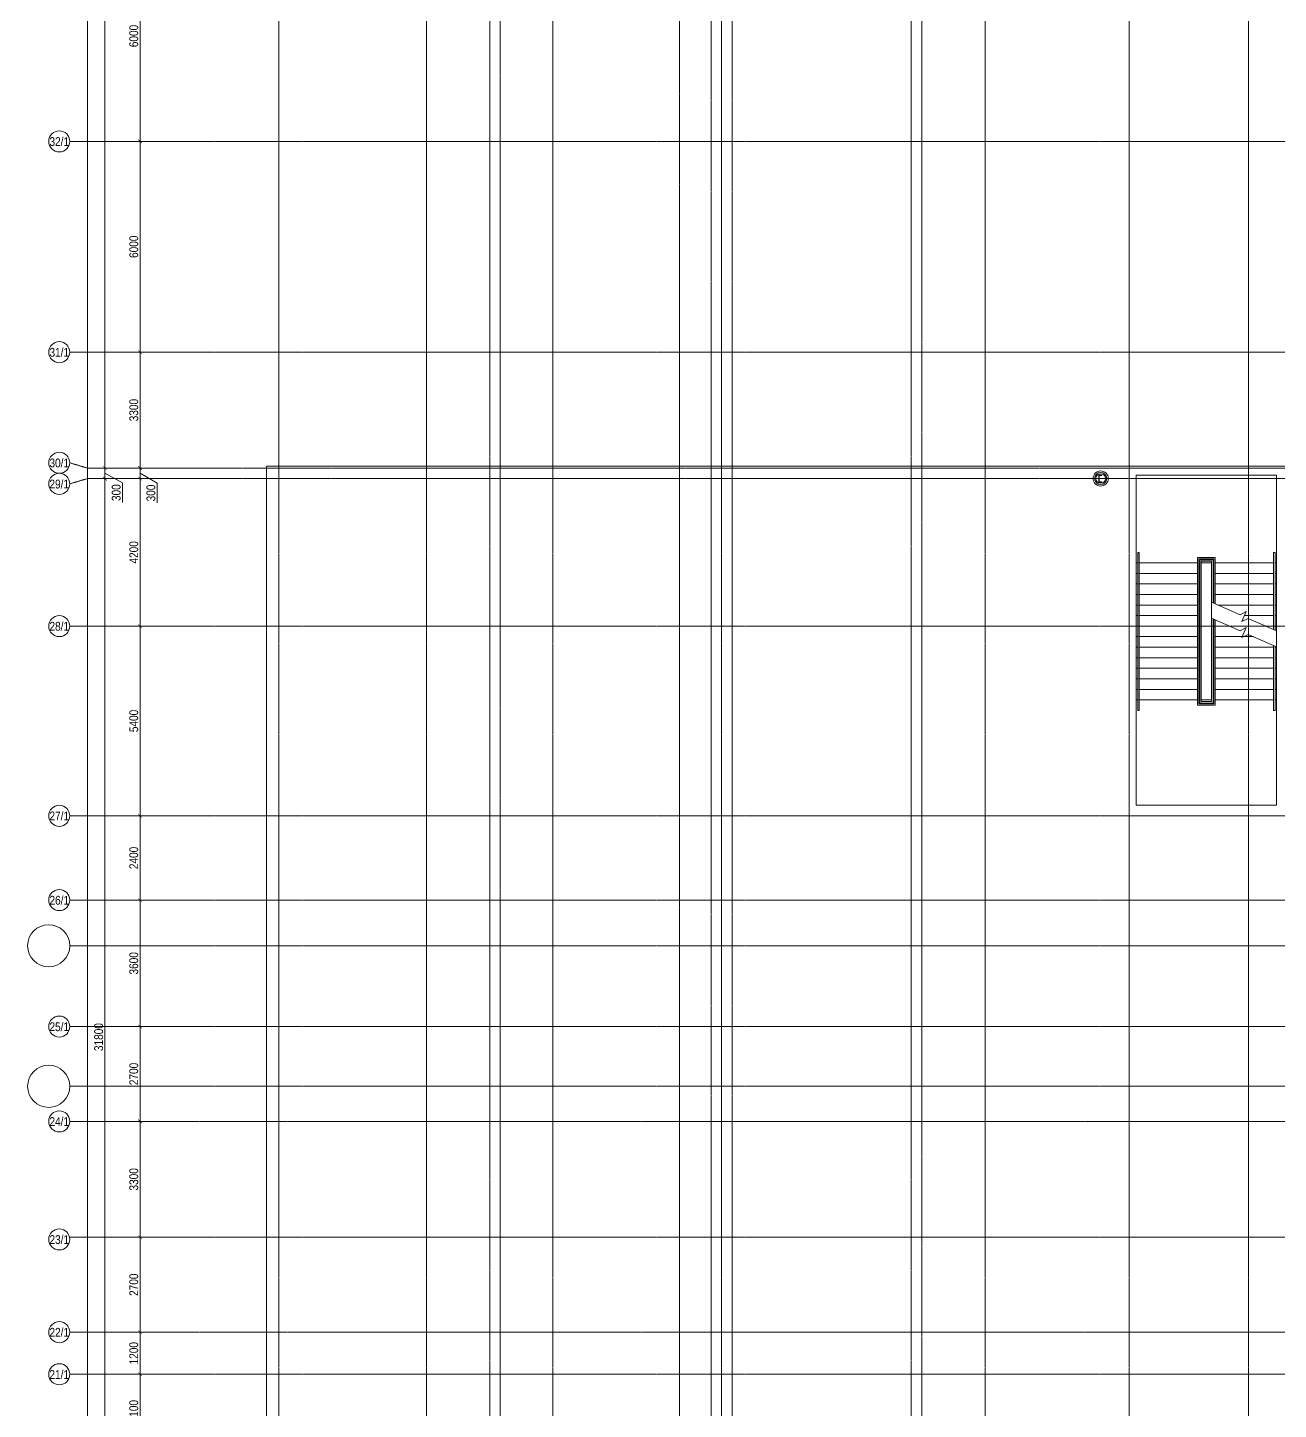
# Model space of a CAD drawing. Header units: millimetres. Extents: x -65509 to 912790, y 446 to 713294.
# Drawn here: x 102168 to 137773, y 631762 to 671100 of the extents above; entities that cross this region are included whole.
import ezdxf
from ezdxf.enums import TextEntityAlignment as Align

# ---------------------------------------------------------------- set-up
doc = ezdxf.new("R2010")
doc.units = ezdxf.units.MM
doc.linetypes.add('CENTER2', pattern=[28.575, 19.05, -3.175, 3.175, -3.175])
doc.linetypes.add('DASHED', pattern=[19.05, 12.7, -6.35])
doc.layers.get('Defpoints').update_dxf_attribs({"color": 250})
doc.layers.add('АР_Делит', color=250, linetype='Continuous', lineweight=0, plot=False)
for name, color, linetype, lineweight in [('АР_Ф_ЛК', 250, 'Continuous', 5), ('КМ_Фахверки', 250, 'Continuous', 25), ('РД_Оси_100', 250, 'Continuous', 0), ('РД_Оси_размер', 250, 'Continuous', 0)]:
    doc.layers.add(name, color=color, linetype=linetype, lineweight=lineweight)
doc.styles.add('style1', font='ARIALN.TTF')
doc.styles.add('ккк', font='isocpeur.ttf', dxfattribs={"width": 0.85, "oblique": 15})
doc.dimstyles.new('Dim100_ареал', dxfattribs={"dimscale": 100, "dimtxt": 2.5, "dimasz": 1, "dimexe": 1, "dimexo": 1, "dimgap": 0.5, "dimtad": 1, "dimzin": 12, "dimdsep": 46, "dimtxsty": 'style1', "dimblk": 'ARCHTICK', "dimcen": 1, "dimdle": 1, "dimclrd": 256, "dimclre": 256, "dimaunit": 1, "dimadec": 0, "dimazin": 3, "dimtfac": 1, "dimtmove": 1, "dimatfit": 3, "dimldrblk": 'OPEN30', "dimfxl": 4, "dimfxlon": 1, "dimtolj": 1, "dimtzin": 0, "dimlwd": 9, "dimlwe": 9, "dimarcsym": 0})

# ---------------------------------------------------------------- blocks, each defined once
blk = doc.blocks.new('A-iden')
at = {"linetype": 'Continuous', "lineweight": 5}
blk.add_circle((0, -4), 3, dxfattribs=at)
at = {"color": 0, "linetype": 'Continuous', "lineweight": 20, "style": 'ккк', "width": 0.85}
blk.add_attdef('ID', text='', height=8, dxfattribs=at).set_placement((0.31, -3.85), align=Align.MIDDLE_CENTER)
blk = doc.blocks.new('_ArchTick')
at = {"color": 0, "linetype": 'ByBlock', "const_width": 0.15}
blk.add_lwpolyline([(-0.5, -0.5), (0.5, 0.5)], dxfattribs=at)
blk = doc.blocks.new('*D245')
at = {"layer": 'Defpoints', "color": 0, "transparency": 16777216}
for p in [(-5455, 134700), (-2955, 134700), (-2955, 0)]:
    blk.add_point(p, dxfattribs=at)
at = {"layer": 'РД_Оси_размер', "color": 0, "lineweight": 5, "transparency": 16777216}
for p, q in [((-5255, 134700), (-5555, 134700)), ((-5455, -100), (-5455, 134800)), ((-5255, 0), (-5555, 0))]:
    blk.add_line(p, q, dxfattribs=at)
at = {"layer": 'РД_Оси_размер', "color": 0, "lineweight": 5, "transparency": 16777216, "xscale": 100, "yscale": 100, "zscale": 100}
for p, rotation in [((-5455, 134700), 90), ((-5455, 0), 270)]:
    blk.add_blockref('_ArchTick', p, dxfattribs=dict(at, rotation=rotation))
at = {"layer": 'РД_Оси_размер', "color": 0, "transparency": 16777216, "insert": (-5633, 67350), "char_height": 250, "attachment_point": 5, "rotation": 90, "style": 'style1'}
blk.add_mtext('\\A1;134700', dxfattribs=at)
blk = doc.blocks.new('_Open30')
at = {"color": 0, "linetype": 'ByBlock', "lineweight": -2}
for p, q in [((-1, 0.27), (0, 0)), ((0, 0), (-1, -0.27)), ((0, 0), (-1, 0))]:
    blk.add_line(p, q, dxfattribs=at)
blk = doc.blocks.new('*D263')
at = {"layer": 'Defpoints', "color": 0, "transparency": 16777216}
for p in [(-3955, 75000), (-2955, 75000), (-2955, 72900)]:
    blk.add_point(p, dxfattribs=at)
at = {"layer": 'РД_Оси_размер', "color": 0, "lineweight": 5, "transparency": 16777216}
for p, q in [((-3755, 75000), (-4055, 75000)), ((-3955, 72800), (-3955, 75100)), ((-3755, 72900), (-4055, 72900))]:
    blk.add_line(p, q, dxfattribs=at)
at = {"layer": 'РД_Оси_размер', "color": 0, "lineweight": 5, "transparency": 16777216, "xscale": 100, "yscale": 100, "zscale": 100}
for p, rotation in [((-3955, 75000), 90), ((-3955, 72900), 270)]:
    blk.add_blockref('_ArchTick', p, dxfattribs=dict(at, rotation=rotation))
at = {"layer": 'РД_Оси_размер', "color": 0, "transparency": 16777216, "insert": (-4133, 73950), "char_height": 250, "attachment_point": 5, "rotation": 90, "style": 'style1'}
blk.add_mtext('\\A1;2100', dxfattribs=at)
blk = doc.blocks.new('*D264')
at = {"layer": 'Defpoints', "color": 0, "transparency": 16777216}
for p in [(-3955, 76200), (-2955, 76200), (-2955, 75000)]:
    blk.add_point(p, dxfattribs=at)
at = {"layer": 'РД_Оси_размер', "color": 0, "lineweight": 5, "transparency": 16777216}
for p, q in [((-3755, 76200), (-4055, 76200)), ((-3955, 74900), (-3955, 76300)), ((-3755, 75000), (-4055, 75000))]:
    blk.add_line(p, q, dxfattribs=at)
at = {"layer": 'РД_Оси_размер', "color": 0, "lineweight": 5, "transparency": 16777216, "xscale": 100, "yscale": 100, "zscale": 100}
for p, rotation in [((-3955, 76200), 90), ((-3955, 75000), 270)]:
    blk.add_blockref('_ArchTick', p, dxfattribs=dict(at, rotation=rotation))
at = {"layer": 'РД_Оси_размер', "color": 0, "transparency": 16777216, "insert": (-4133, 75600), "char_height": 250, "attachment_point": 5, "rotation": 90, "style": 'style1'}
blk.add_mtext('\\A1;1200', dxfattribs=at)
blk = doc.blocks.new('*D265')
at = {"layer": 'Defpoints', "color": 0, "transparency": 16777216}
for p in [(-3955, 78900), (-2955, 78900), (-2955, 76200)]:
    blk.add_point(p, dxfattribs=at)
at = {"layer": 'РД_Оси_размер', "color": 0, "lineweight": 5, "transparency": 16777216}
for p, q in [((-3755, 78900), (-4055, 78900)), ((-3955, 76100), (-3955, 79000)), ((-3755, 76200), (-4055, 76200))]:
    blk.add_line(p, q, dxfattribs=at)
at = {"layer": 'РД_Оси_размер', "color": 0, "lineweight": 5, "transparency": 16777216, "xscale": 100, "yscale": 100, "zscale": 100}
for p, rotation in [((-3955, 78900), 90), ((-3955, 76200), 270)]:
    blk.add_blockref('_ArchTick', p, dxfattribs=dict(at, rotation=rotation))
at = {"layer": 'РД_Оси_размер', "color": 0, "transparency": 16777216, "insert": (-4133, 77550), "char_height": 250, "attachment_point": 5, "rotation": 90, "style": 'style1'}
blk.add_mtext('\\A1;2700', dxfattribs=at)
blk = doc.blocks.new('*D266')
at = {"layer": 'Defpoints', "color": 0, "transparency": 16777216}
for p in [(-3955, 82200), (-2955, 82200), (-2955, 78900)]:
    blk.add_point(p, dxfattribs=at)
at = {"layer": 'РД_Оси_размер', "color": 0, "lineweight": 5, "transparency": 16777216}
for p, q in [((-3955, 78800), (-3955, 82300)), ((-3755, 82200), (-4055, 82200)), ((-3755, 78900), (-4055, 78900))]:
    blk.add_line(p, q, dxfattribs=at)
at = {"layer": 'РД_Оси_размер', "color": 0, "lineweight": 5, "transparency": 16777216, "xscale": 100, "yscale": 100, "zscale": 100}
for p, rotation in [((-3955, 82200), 90), ((-3955, 78900), 270)]:
    blk.add_blockref('_ArchTick', p, dxfattribs=dict(at, rotation=rotation))
at = {"layer": 'РД_Оси_размер', "color": 0, "transparency": 16777216, "insert": (-4133, 80550), "char_height": 250, "attachment_point": 5, "rotation": 90, "style": 'style1'}
blk.add_mtext('\\A1;3300', dxfattribs=at)
blk = doc.blocks.new('*D267')
at = {"layer": 'Defpoints', "color": 0, "transparency": 16777216}
for p in [(-3955, 84900), (-2955, 84900), (-2955, 82200)]:
    blk.add_point(p, dxfattribs=at)
at = {"layer": 'РД_Оси_размер', "color": 0, "lineweight": 5, "transparency": 16777216}
for p, q in [((-3955, 82100), (-3955, 85000)), ((-3755, 84900), (-4055, 84900)), ((-3755, 82200), (-4055, 82200))]:
    blk.add_line(p, q, dxfattribs=at)
at = {"layer": 'РД_Оси_размер', "color": 0, "lineweight": 5, "transparency": 16777216, "xscale": 100, "yscale": 100, "zscale": 100}
for p, rotation in [((-3955, 84900), 90), ((-3955, 82200), 270)]:
    blk.add_blockref('_ArchTick', p, dxfattribs=dict(at, rotation=rotation))
at = {"layer": 'РД_Оси_размер', "color": 0, "transparency": 16777216, "insert": (-4133, 83550), "char_height": 250, "attachment_point": 5, "rotation": 90, "style": 'style1'}
blk.add_mtext('\\A1;2700', dxfattribs=at)
blk = doc.blocks.new('*D268')
at = {"layer": 'Defpoints', "color": 0, "transparency": 16777216}
for p in [(-3955, 88500), (-2955, 88500), (-2955, 84900)]:
    blk.add_point(p, dxfattribs=at)
at = {"layer": 'РД_Оси_размер', "color": 0, "lineweight": 5, "transparency": 16777216}
for p, q in [((-3955, 84800), (-3955, 88600)), ((-3755, 88500), (-4055, 88500)), ((-3755, 84900), (-4055, 84900))]:
    blk.add_line(p, q, dxfattribs=at)
at = {"layer": 'РД_Оси_размер', "color": 0, "lineweight": 5, "transparency": 16777216, "xscale": 100, "yscale": 100, "zscale": 100}
for p, rotation in [((-3955, 88500), 90), ((-3955, 84900), 270)]:
    blk.add_blockref('_ArchTick', p, dxfattribs=dict(at, rotation=rotation))
at = {"layer": 'РД_Оси_размер', "color": 0, "transparency": 16777216, "insert": (-4133, 86700), "char_height": 250, "attachment_point": 5, "rotation": 90, "style": 'style1'}
blk.add_mtext('\\A1;3600', dxfattribs=at)
blk = doc.blocks.new('*D269')
at = {"layer": 'Defpoints', "color": 0, "transparency": 16777216}
for p in [(-3955, 90900), (-2955, 90900), (-2955, 88500)]:
    blk.add_point(p, dxfattribs=at)
at = {"layer": 'РД_Оси_размер', "color": 0, "lineweight": 5, "transparency": 16777216}
for p, q in [((-3755, 90900), (-4055, 90900)), ((-3955, 88400), (-3955, 91000)), ((-3755, 88500), (-4055, 88500))]:
    blk.add_line(p, q, dxfattribs=at)
at = {"layer": 'РД_Оси_размер', "color": 0, "lineweight": 5, "transparency": 16777216, "xscale": 100, "yscale": 100, "zscale": 100}
for p, rotation in [((-3955, 90900), 90), ((-3955, 88500), 270)]:
    blk.add_blockref('_ArchTick', p, dxfattribs=dict(at, rotation=rotation))
at = {"layer": 'РД_Оси_размер', "color": 0, "transparency": 16777216, "insert": (-4133, 89700), "char_height": 250, "attachment_point": 5, "rotation": 90, "style": 'style1'}
blk.add_mtext('\\A1;2400', dxfattribs=at)
blk = doc.blocks.new('*D270')
at = {"layer": 'Defpoints', "color": 0, "transparency": 16777216}
for p in [(-3955, 96300), (-2955, 96300), (-2955, 90900)]:
    blk.add_point(p, dxfattribs=at)
at = {"layer": 'РД_Оси_размер', "color": 0, "lineweight": 5, "transparency": 16777216}
for p, q in [((-3955, 90800), (-3955, 96400)), ((-3755, 96300), (-4055, 96300)), ((-3755, 90900), (-4055, 90900))]:
    blk.add_line(p, q, dxfattribs=at)
at = {"layer": 'РД_Оси_размер', "color": 0, "lineweight": 5, "transparency": 16777216, "xscale": 100, "yscale": 100, "zscale": 100}
for p, rotation in [((-3955, 96300), 90), ((-3955, 90900), 270)]:
    blk.add_blockref('_ArchTick', p, dxfattribs=dict(at, rotation=rotation))
at = {"layer": 'РД_Оси_размер', "color": 0, "transparency": 16777216, "insert": (-4133, 93600), "char_height": 250, "attachment_point": 5, "rotation": 90, "style": 'style1'}
blk.add_mtext('\\A1;5400', dxfattribs=at)
blk = doc.blocks.new('*D271')
at = {"layer": 'Defpoints', "color": 0, "transparency": 16777216}
for p in [(-3955, 100500), (-2955, 100500), (-2955, 96300)]:
    blk.add_point(p, dxfattribs=at)
at = {"layer": 'РД_Оси_размер', "color": 0, "lineweight": 5, "transparency": 16777216}
for p, q in [((-3755, 100500), (-4055, 100500)), ((-3955, 96200), (-3955, 100600)), ((-3755, 96300), (-4055, 96300))]:
    blk.add_line(p, q, dxfattribs=at)
at = {"layer": 'РД_Оси_размер', "color": 0, "lineweight": 5, "transparency": 16777216, "xscale": 100, "yscale": 100, "zscale": 100}
for p, rotation in [((-3955, 100500), 90), ((-3955, 96300), 270)]:
    blk.add_blockref('_ArchTick', p, dxfattribs=dict(at, rotation=rotation))
at = {"layer": 'РД_Оси_размер', "color": 0, "transparency": 16777216, "insert": (-4133, 98400), "char_height": 250, "attachment_point": 5, "rotation": 90, "style": 'style1'}
blk.add_mtext('\\A1;4200', dxfattribs=at)
blk = doc.blocks.new('*D272')
at = {"layer": 'Defpoints', "color": 0, "transparency": 16777216}
for p in [(-3955, 100800), (-2955, 100800), (-2955, 100500)]:
    blk.add_point(p, dxfattribs=at)
at = {"layer": 'РД_Оси_размер', "color": 0, "lineweight": 5, "transparency": 16777216}
for p, q in [((-3755, 100800), (-4055, 100800)), ((-3955, 100400), (-3955, 100900)), ((-3755, 100500), (-4055, 100500)), ((-3955, 100650), (-3467, 100366)), ((-3467, 100366), (-3467, 99814))]:
    blk.add_line(p, q, dxfattribs=at)
at = {"layer": 'РД_Оси_размер', "color": 0, "lineweight": 5, "transparency": 16777216, "xscale": 100, "yscale": 100, "zscale": 100}
for p, rotation in [((-3955, 100800), 90), ((-3955, 100500), 270)]:
    blk.add_blockref('_ArchTick', p, dxfattribs=dict(at, rotation=rotation))
at = {"layer": 'РД_Оси_размер', "color": 0, "transparency": 16777216, "insert": (-3645, 100090), "char_height": 250, "attachment_point": 5, "rotation": 90, "style": 'style1'}
blk.add_mtext('\\A1;300', dxfattribs=at)
blk = doc.blocks.new('*D273')
at = {"layer": 'Defpoints', "color": 0, "transparency": 16777216}
for p in [(-3955, 104100), (-2955, 104100), (-2955, 100800)]:
    blk.add_point(p, dxfattribs=at)
at = {"layer": 'РД_Оси_размер', "color": 0, "lineweight": 5, "transparency": 16777216}
for p, q in [((-3755, 104100), (-4055, 104100)), ((-3955, 100700), (-3955, 104200)), ((-3755, 100800), (-4055, 100800))]:
    blk.add_line(p, q, dxfattribs=at)
at = {"layer": 'РД_Оси_размер', "color": 0, "lineweight": 5, "transparency": 16777216, "xscale": 100, "yscale": 100, "zscale": 100}
for p, rotation in [((-3955, 104100), 90), ((-3955, 100800), 270)]:
    blk.add_blockref('_ArchTick', p, dxfattribs=dict(at, rotation=rotation))
at = {"layer": 'РД_Оси_размер', "color": 0, "transparency": 16777216, "insert": (-4133, 102450), "char_height": 250, "attachment_point": 5, "rotation": 90, "style": 'style1'}
blk.add_mtext('\\A1;3300', dxfattribs=at)
blk = doc.blocks.new('*D274')
at = {"layer": 'Defpoints', "color": 0, "transparency": 16777216}
for p in [(-3955, 110100), (-2955, 110100), (-2955, 104100)]:
    blk.add_point(p, dxfattribs=at)
at = {"layer": 'РД_Оси_размер', "color": 0, "lineweight": 5, "transparency": 16777216}
for p, q in [((-3955, 104000), (-3955, 110200)), ((-3755, 110100), (-4055, 110100)), ((-3755, 104100), (-4055, 104100))]:
    blk.add_line(p, q, dxfattribs=at)
at = {"layer": 'РД_Оси_размер', "color": 0, "lineweight": 5, "transparency": 16777216, "xscale": 100, "yscale": 100, "zscale": 100}
for p, rotation in [((-3955, 110100), 90), ((-3955, 104100), 270)]:
    blk.add_blockref('_ArchTick', p, dxfattribs=dict(at, rotation=rotation))
at = {"layer": 'РД_Оси_размер', "color": 0, "transparency": 16777216, "insert": (-4133, 107100), "char_height": 250, "attachment_point": 5, "rotation": 90, "style": 'style1'}
blk.add_mtext('\\A1;6000', dxfattribs=at)
blk = doc.blocks.new('*D275')
at = {"layer": 'Defpoints', "color": 0, "transparency": 16777216}
for p in [(-3955, 116100), (-2955, 116100), (-2955, 110100)]:
    blk.add_point(p, dxfattribs=at)
at = {"layer": 'РД_Оси_размер', "color": 0, "lineweight": 5, "transparency": 16777216}
for p, q in [((-3755, 116100), (-4055, 116100)), ((-3955, 110000), (-3955, 116200)), ((-3755, 110100), (-4055, 110100))]:
    blk.add_line(p, q, dxfattribs=at)
at = {"layer": 'РД_Оси_размер', "color": 0, "lineweight": 5, "transparency": 16777216, "xscale": 100, "yscale": 100, "zscale": 100}
for p, rotation in [((-3955, 116100), 90), ((-3955, 110100), 270)]:
    blk.add_blockref('_ArchTick', p, dxfattribs=dict(at, rotation=rotation))
at = {"layer": 'РД_Оси_размер', "color": 0, "transparency": 16777216, "insert": (-4133, 113100), "char_height": 250, "attachment_point": 5, "rotation": 90, "style": 'style1'}
blk.add_mtext('\\A1;6000', dxfattribs=at)
blk = doc.blocks.new('*D238')
at = {"layer": 'Defpoints', "color": 0, "transparency": 16777216}
for p in [(-4955, 100500), (-2955, 100500), (-2955, 68700)]:
    blk.add_point(p, dxfattribs=at)
at = {"layer": 'РД_Оси_размер', "color": 0, "lineweight": 5, "transparency": 16777216}
for p, q in [((-4755, 100500), (-5055, 100500)), ((-4955, 68600), (-4955, 100600)), ((-4755, 68700), (-5055, 68700))]:
    blk.add_line(p, q, dxfattribs=at)
at = {"layer": 'РД_Оси_размер', "color": 0, "lineweight": 5, "transparency": 16777216, "xscale": 100, "yscale": 100, "zscale": 100}
for p, rotation in [((-4955, 100500), 90), ((-4955, 68700), 270)]:
    blk.add_blockref('_ArchTick', p, dxfattribs=dict(at, rotation=rotation))
at = {"layer": 'РД_Оси_размер', "color": 0, "transparency": 16777216, "insert": (-5133, 84600), "char_height": 250, "attachment_point": 5, "rotation": 90, "style": 'style1'}
blk.add_mtext('\\A1;31800', dxfattribs=at)
blk = doc.blocks.new('*D239')
at = {"layer": 'Defpoints', "color": 0, "transparency": 16777216}
for p in [(-4955, 100800), (-2955, 100800), (-2955, 100500)]:
    blk.add_point(p, dxfattribs=at)
at = {"layer": 'РД_Оси_размер', "color": 0, "lineweight": 5, "transparency": 16777216}
for p, q in [((-4755, 100800), (-5055, 100800)), ((-4955, 100400), (-4955, 100900)), ((-4755, 100500), (-5055, 100500)), ((-4955, 100650), (-4455, 100376)), ((-4455, 100376), (-4455, 99823))]:
    blk.add_line(p, q, dxfattribs=at)
at = {"layer": 'РД_Оси_размер', "color": 0, "lineweight": 5, "transparency": 16777216, "xscale": 100, "yscale": 100, "zscale": 100}
for p, rotation in [((-4955, 100800), 90), ((-4955, 100500), 270)]:
    blk.add_blockref('_ArchTick', p, dxfattribs=dict(at, rotation=rotation))
at = {"layer": 'РД_Оси_размер', "color": 0, "transparency": 16777216, "insert": (-4633, 100100), "char_height": 250, "attachment_point": 5, "rotation": 90, "style": 'style1'}
blk.add_mtext('\\A1;300', dxfattribs=at)
blk = doc.blocks.new('*D240')
at = {"layer": 'Defpoints', "color": 0, "transparency": 16777216}
for p in [(-4955, 134700), (-2955, 134700), (-2955, 100800)]:
    blk.add_point(p, dxfattribs=at)
at = {"layer": 'РД_Оси_размер', "color": 0, "lineweight": 5, "transparency": 16777216}
for p, q in [((-4755, 134700), (-5055, 134700)), ((-4955, 100700), (-4955, 134800)), ((-4755, 100800), (-5055, 100800))]:
    blk.add_line(p, q, dxfattribs=at)
at = {"layer": 'РД_Оси_размер', "color": 0, "lineweight": 5, "transparency": 16777216, "xscale": 100, "yscale": 100, "zscale": 100}
for p, rotation in [((-4955, 134700), 90), ((-4955, 100800), 270)]:
    blk.add_blockref('_ArchTick', p, dxfattribs=dict(at, rotation=rotation))
at = {"layer": 'РД_Оси_размер', "color": 0, "transparency": 16777216, "insert": (-5133, 117750), "char_height": 250, "attachment_point": 5, "rotation": 90, "style": 'style1'}
blk.add_mtext('\\A1;33900', dxfattribs=at)
blk = doc.blocks.new('ЛК_4000х9400')
for points in [[(6500, 3915), (2300, 3915), (2300, 3955), (6800, 3955), (6800, 3915), (6500, 3915)], [(4129, 45), (2300, 45), (2300, 85), (4146, 85)], [(4601, 85), (6800, 85), (6800, 45), (4583, 45)]]:
    blk.add_lwpolyline(points)
at = {"layer": 'АР_Делит'}
blk.add_lwpolyline([(-400, 4000), (9000, 4000), (9000, 0), (-400, 0)], close=True, dxfattribs=at)
at = {"layer": 'АР_Ф_ЛК'}
for p, q in [((2600, 4000), (2600, 3955)), ((2900, 4000), (2900, 3955)), ((3200, 4000), (3200, 3955)), ((3500, 4000), (3500, 3955)), ((3800, 4000), (3800, 3955)), ((4100, 4000), (4100, 3955)), ((4400, 4000), (4400, 3955)), ((4700, 4000), (4700, 3955)), ((5000, 4000), (5000, 3955)), ((5300, 4000), (5300, 3955)), ((5600, 4000), (5600, 3955)), ((5900, 4000), (5900, 3955)), ((6200, 4000), (6200, 3955)), ((6500, 4000), (6500, 3955)), ((2600, 3915), (2600, 2255)), ((2900, 3915), (2900, 2255)), ((3200, 3915), (3200, 2255)), ((3500, 3915), (3500, 2255)), ((3800, 3915), (3800, 2255)), ((4100, 3915), (4100, 2255)), ((4400, 3915), (4400, 2255)), ((4700, 3915), (4700, 2255)), ((5000, 3915), (5000, 2255)), ((5300, 3915), (5300, 2255)), ((5600, 3915), (5600, 2255)), ((5900, 3915), (5900, 2255)), ((6200, 3915), (6200, 2255)), ((6500, 3915), (6500, 2255)), ((2600, 2215), (2600, 2190)), ((2600, 2150), (2600, 1850)), ((2900, 2215), (2900, 2190)), ((3200, 2215), (3200, 2190)), ((3500, 2215), (3500, 2190)), ((3800, 2215), (3800, 2190)), ((4100, 2215), (4100, 2190)), ((4400, 2215), (4400, 2190)), ((4700, 2215), (4700, 2190)), ((5000, 2215), (5000, 2190)), ((5300, 2215), (5300, 2190)), ((5600, 2215), (5600, 2190)), ((5900, 2215), (5900, 2190)), ((6200, 2215), (6200, 2190)), ((6500, 2215), (6500, 2190)), ((6500, 2150), (6500, 1850)), ((2600, 1810), (2600, 1785)), ((2600, 1745), (2600, 85)), ((2900, 1810), (2900, 1785)), ((2900, 1745), (2900, 85)), ((3200, 1810), (3200, 1785)), ((3200, 1745), (3200, 85)), ((3500, 1810), (3500, 1785)), ((3500, 1745), (3500, 85)), ((3800, 1810), (3800, 1785)), ((3800, 1745), (3800, 85)), ((4100, 1810), (4100, 1785)), ((4100, 1745), (4100, 85)), ((4400, 1810), (4400, 1785)), ((4400, 1745), (4400, 661)), ((4700, 1810), (4700, 1785)), ((4700, 1745), (4700, 1341)), ((5300, 1671), (5300, 85)), ((5600, 1810), (5600, 1785)), ((5600, 1745), (5600, 85)), ((5900, 1810), (5900, 1785)), ((5900, 1745), (5900, 85)), ((6200, 1810), (6200, 1785)), ((6200, 1745), (6200, 85)), ((6500, 1810), (6500, 1785)), ((6500, 1745), (6500, 85)), ((5000, 912), (5000, 85)), ((2600, 45), (2600, 0)), ((2900, 45), (2900, 0)), ((3200, 45), (3200, 0)), ((3500, 45), (3500, 0)), ((3800, 45), (3800, 0)), ((4100, 45), (4100, 0)), ((4700, 309), (4700, 85)), ((4700, 45), (4700, 0)), ((5000, 45), (5000, 0)), ((5300, 45), (5300, 0)), ((5600, 45), (5600, 0)), ((5900, 45), (5900, 0)), ((6200, 45), (6200, 0)), ((6500, 45), (6500, 0))]:
    blk.add_line(p, q, dxfattribs=at)
for points in [[(6500, 3085, 0, 150, 0), (6034, 3085, 0, 0, 0), (2600, 3085, 0, 0, 0)], [(2600, 915, 0, 150, 0), (3066, 915, 0, 0, 0), (4400, 915, 0, 0, 0)], [(5122, 915, 0, 150, 0), (5588, 915, 0, 0, 0), (6500, 915, 0, 0, 0)]]:
    blk.add_lwpolyline(points, format="xyseb", dxfattribs=at)
for points in [[(4878, 1745), (2445, 1745), (2445, 2255), (6655, 2255), (6655, 1745), (5333, 1745)], [(4896, 1785), (2485, 1785), (2485, 2215), (6615, 2215), (6615, 1785), (5350, 1785)], [(4907, 1810), (2510, 1810), (2510, 2190), (6590, 2190), (6590, 1810), (5361, 1810)]]:
    blk.add_lwpolyline(points, dxfattribs=at)
for points in [[(2550, 2150), (6550, 2150), (6550, 1850), (2550, 1850)], [(2600, 2150), (6500, 2150), (6500, 1850), (2600, 1850)]]:
    blk.add_lwpolyline(points, close=True, dxfattribs=at)
at = {"layer": 'АР_Ф_ЛК', "lineweight": 0}
for points in [[(4924, 1850), (4567, 1039), (4659, 862), (4373, 988), (4466, 811), (4109, 0)], [(5379, 1850), (5022, 1039), (5114, 862), (4828, 988), (4921, 811), (4564, 0)]]:
    blk.add_lwpolyline(points, dxfattribs=at)
blk = doc.blocks.new('Ф_пеноблок 200')
at = {"layer": 'АР_Делит', "color": 1}
for radius in [216, 173, 136]:
    blk.add_circle((103, -42), radius, dxfattribs=at)
at = {"layer": 'КМ_Фахверки'}
blk.add_lwpolyline([(0, -75), (0, 0), (200, 0), (200, -75)], dxfattribs=at)
blk = doc.blocks.new('СОШ_2200_АР_ОСИ_М100_28.05.24')
at = {"layer": 'АР_Делит', "linetype": 'CENTER2'}
for p, q in [((-5954.958, 87200), (47367.08, 87200)), ((-5954.958, 83200), (47367.08, 83200))]:
    blk.add_line(p, q, dxfattribs=at)
at = {"layer": 'АР_Делит', "color": 5, "linetype": 'DASHED'}
blk.add_lwpolyline([(-355, 13145), (-355, 100855), (37145, 100855), (37145, 129155), (72745, 129155), (72745, 135155), (114955, 135155), (114955, -355)], dxfattribs=at)
at = {"layer": 'АР_Делит'}
for centre in [(-6554.958, 87200), (-6554.958, 83200)]:
    blk.add_circle(centre, 600, dxfattribs=at)
at = {"layer": 'РД_Оси_100', "linetype": 'CENTER2'}
for p, q in [((0, -6155), (0, 139938.679)), ((4200, -6155), (4200, 139938.679)), ((20100, -6155), (20100, 139938.679)), ((27600, -6155), (27600, 139938.679)), ((-5954.958, 110100), (119910, 110100)), ((-5954.958, 104100), (119910, 104100)), ((-5954.958, 96300), (119910, 96300)), ((-5954.958, 90900), (119910, 90900)), ((-5954.958, 88500), (119910, 88500)), ((-5954.958, 84900), (119910, 84900)), ((119910, 82200), (-5954.958, 82200)), ((-5954.958, 78900), (119910, 78900)), ((119910, 76200), (-5954.958, 76200)), ((-5954.958, 75000), (119910, 75000))]:
    blk.add_line(p, q, dxfattribs=at)
at = {"layer": 'РД_Оси_100', "color": 1, "linetype": 'CENTER2'}
blk.add_line((24200, -6155), (24200, 139938.679), dxfattribs=at)
at = {"layer": 'РД_Оси_100', "linetype": 'CENTER2'}
for points in [[(5849.555, 139938.679), (6000, 139538.679), (6000, -6194.559)], [(6300, -6195.83), (6300, 139538.679), (6450, 139938.679)], [(7800, -6155), (7800, 139938.679)], [(11400, 139938.679), (11400, -6155)], [(12000.12, -6155), (12300, -5755), (12300, 139538.679), (12000, 139938.679)], [(12600, -6155), (12600, 139938.679)], [(13200, -6155), (12900, -5755), (12900, 139538.679), (13220.167, 139939.357)], [(17850, 139938.679), (18000, 139538.679), (18000, -6194.092)], [(18300, -6196.31), (18300, 139538.679), (18450, 139938.679)], [(119910, 100950), (119410, 100800), (-5454.958, 100800), (-5954.958, 100950)], [(119910, 100350), (119410, 100500), (-5454.958, 100500), (-5954.958, 100350)]]:
    blk.add_lwpolyline(points, dxfattribs=at)
at = {"layer": 'РД_Оси_100', "color": 0}
ref = blk.add_blockref('A-iden', (-6254.958, 110500), dxfattribs=dict(at, xscale=100, yscale=100, zscale=100))
ref.add_attrib('ID', '32/1', dxfattribs={"layer": '0', "linetype": 'Continuous', "height": 250, "style": 'style1'}).set_placement((-6254.958, 110100), align=Align.MIDDLE)
ref = blk.add_blockref('A-iden', (-6254.958, 104500), dxfattribs=dict(at, xscale=100, yscale=100, zscale=100))
ref.add_attrib('ID', '31/1', dxfattribs={"layer": '0', "linetype": 'Continuous', "height": 250, "style": 'style1'}).set_placement((-6254.958, 104100), align=Align.MIDDLE)
ref = blk.add_blockref('A-iden', (-6254.958, 101350), dxfattribs=dict(at, xscale=100, yscale=100, zscale=100))
ref.add_attrib('ID', '30/1', dxfattribs={"layer": '0', "linetype": 'Continuous', "height": 250, "style": 'style1'}).set_placement((-6254.958, 100950), align=Align.MIDDLE)
ref = blk.add_blockref('A-iden', (-6254.958, 100750), dxfattribs=dict(at, xscale=100, yscale=100, zscale=100))
ref.add_attrib('ID', '29/1', dxfattribs={"layer": '0', "linetype": 'Continuous', "height": 250, "style": 'style1'}).set_placement((-6254.958, 100350), align=Align.MIDDLE)
ref = blk.add_blockref('A-iden', (-6254.958, 96700), dxfattribs=dict(at, xscale=100, yscale=100, zscale=100))
ref.add_attrib('ID', '28/1', dxfattribs={"layer": '0', "linetype": 'Continuous', "height": 250, "style": 'style1'}).set_placement((-6254.958, 96300), align=Align.MIDDLE)
ref = blk.add_blockref('A-iden', (-6254.958, 91300), dxfattribs=dict(at, xscale=100, yscale=100, zscale=100))
ref.add_attrib('ID', '27/1', dxfattribs={"layer": '0', "linetype": 'Continuous', "height": 250, "style": 'style1'}).set_placement((-6254.958, 90900), align=Align.MIDDLE)
ref = blk.add_blockref('A-iden', (-6254.958, 88900), dxfattribs=dict(at, xscale=100, yscale=100, zscale=100))
ref.add_attrib('ID', '26/1', dxfattribs={"layer": '0', "linetype": 'Continuous', "height": 250, "style": 'style1'}).set_placement((-6254.958, 88500), align=Align.MIDDLE)
ref = blk.add_blockref('A-iden', (-6254.958, 85300), dxfattribs=dict(at, xscale=100, yscale=100, zscale=100))
ref.add_attrib('ID', '25/1', dxfattribs={"layer": '0', "linetype": 'Continuous', "height": 250, "style": 'style1'}).set_placement((-6254.958, 84900), align=Align.MIDDLE)
ref = blk.add_blockref('A-iden', (-6254.958, 82600), dxfattribs=dict(at, xscale=100, yscale=100, zscale=100))
ref.add_attrib('ID', '24/1', dxfattribs={"layer": '0', "linetype": 'Continuous', "height": 250, "style": 'style1'}).set_placement((-6254.958, 82200), align=Align.MIDDLE)
ref = blk.add_blockref('A-iden', (-6254.958, 79239.148), dxfattribs=dict(at, xscale=100, yscale=100, zscale=100))
ref.add_attrib('ID', '23/1', dxfattribs={"layer": '0', "linetype": 'Continuous', "height": 250, "style": 'style1'}).set_placement((-6254.958, 78839.148), align=Align.MIDDLE)
ref = blk.add_blockref('A-iden', (-6254.958, 76600), dxfattribs=dict(at, xscale=100, yscale=100, zscale=100))
ref.add_attrib('ID', '22/1', dxfattribs={"layer": '0', "linetype": 'Continuous', "height": 250, "style": 'style1'}).set_placement((-6254.958, 76200), align=Align.MIDDLE)
ref = blk.add_blockref('A-iden', (-6254.958, 75400), dxfattribs=dict(at, xscale=100, yscale=100, zscale=100))
ref.add_attrib('ID', '21/1', dxfattribs={"layer": '0', "linetype": 'Continuous', "height": 250, "style": 'style1'}).set_placement((-6254.958, 75000), align=Align.MIDDLE)
at = {"layer": 'РД_Оси_размер'}
for base, p1, p2, picture, middle in [((-5454.958, 134700), (-2954.958, 0), (-2954.958, 134700), '*D245', (-5632.601, 67350)), ((-4954.958, 134700), (-2954.958, 100800), (-2954.958, 134700), '*D240', (-5132.601, 117750)), ((-3954.958, 116100), (-2954.958, 110100), (-2954.958, 116100), '*D275', (-4132.601, 113100)), ((-3954.958, 110100), (-2954.958, 104100), (-2954.958, 110100), '*D274', (-4132.601, 107100)), ((-3954.958, 104100), (-2954.958, 100800), (-2954.958, 104100), '*D273', (-4132.601, 102450)), ((-4954.958, 100500), (-2954.958, 68700), (-2954.958, 100500), '*D238', (-5132.601, 84600)), ((-3954.958, 100500), (-2954.958, 96300), (-2954.958, 100500), '*D271', (-4132.601, 98400)), ((-3954.958, 96300), (-2954.958, 90900), (-2954.958, 96300), '*D270', (-4132.601, 93600)), ((-3954.958, 90900), (-2954.958, 88500), (-2954.958, 90900), '*D269', (-4132.601, 89700)), ((-3954.958, 88500), (-2954.958, 84900), (-2954.958, 88500), '*D268', (-4132.601, 86700)), ((-3954.958, 84900), (-2954.958, 82200), (-2954.958, 84900), '*D267', (-4132.601, 83550)), ((-3954.958, 82200), (-2954.958, 78900), (-2954.958, 82200), '*D266', (-4132.601, 80550)), ((-3954.958, 78900), (-2954.958, 76200), (-2954.958, 78900), '*D265', (-4132.601, 77550)), ((-3954.958, 76200), (-2954.958, 75000), (-2954.958, 76200), '*D264', (-4132.601, 75600)), ((-3954.958, 75000), (-2954.958, 72900), (-2954.958, 75000), '*D263', (-4132.601, 73950))]:
    dim = blk.add_linear_dim(base=base, p1=p1, p2=p2, angle=90, dimstyle='Dim100_ареал', dxfattribs=at)
    dim.commit()
    dim.dimension.update_dxf_attribs({"geometry": picture, "text_midpoint": middle})
for base, picture, middle in [((-4954.958, 100800), '*D239', (-4454.958, 100325.718)), ((-3954.958, 100800), '*D272', (-3467.196, 100316.233))]:
    dim = blk.add_linear_dim(base=base, p1=(-2954.958, 100500), p2=(-2954.958, 100800), angle=90, dimstyle='Dim100_ареал', dxfattribs=at)
    dim.commit()
    dim.dimension.update_dxf_attribs({"geometry": picture, "text_midpoint": middle, "dimtype": 128})

msp = doc.modelspace()

# ---------------------------------------------------------------- block references
at = {"layer": 'АР_Ф_ЛК', "color": 5, "rotation": 90}
msp.add_blockref('ЛК_4000х9400', (137722.589, 649360.764), dxfattribs=at)
at = {"layer": 'КМ_Фахверки', "rotation": 90.00000000000001}
msp.add_blockref('Ф_пеноблок 200', (132672.589, 658160.764), dxfattribs=at)
at = {"layer": 'РД_Оси_100'}
msp.add_blockref('СОШ_2200_АР_ОСИ_М100_28.05.24', (109322.589, 557760.764), dxfattribs=at)

doc.saveas('drawing.dxf')
